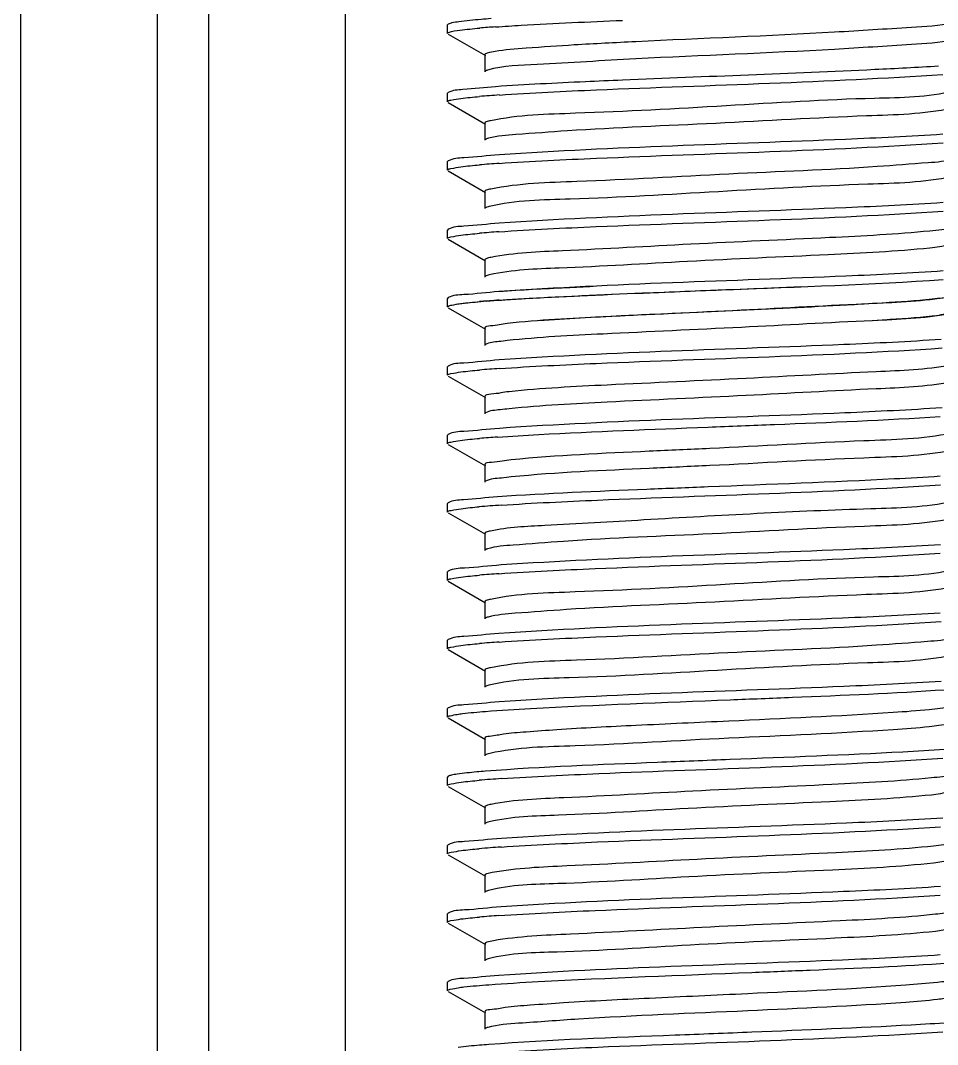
# Model space of a CAD drawing. Extents: x 4995099 to 5303443, y 4627657 to 4889583.
# Drawn here: x 5045631.6 to 5046031, y 4735217.6 to 4735663.4 of the extents above; entities that cross this region are included whole.
import ezdxf

# ---------------------------------------------------------------- set-up
doc = ezdxf.new("R2010")
doc.units = 0
doc.header["$LTSCALE"] = 1000
doc.header["$MEASUREMENT"] = 0
doc.layers.get('0').update_dxf_attribs({"color": 4, "linetype": 'CONTINUOUS'})

msp = doc.modelspace()

# ---------------------------------------------------------------- linework, layer by layer
at = {"linetype": 'Continuous'}
for p, q in [((5045631.61, 4737945.93), (5045631.61, 4732019.65)), ((5045691.14, 4737945.93), (5045691.14, 4732019.65)), ((5045713.46, 4737945.93), (5045713.46, 4732019.65)), ((5045773, 4737945.93), (5045773, 4732019.65)), ((5045817.93, 4735661.8), (5045817.64, 4735661.47)), ((5045817.64, 4735657.75), (5045817.64, 4735661.47)), ((5045817.64, 4735657.75), (5045817.64, 4735661.47)), ((5045817.93, 4735657.43), (5045834.08, 4735648.08)), ((5045833.76, 4735648.45), (5045833.76, 4735641.01)), ((5045817.93, 4735632.03), (5045817.64, 4735631.71)), ((5045817.64, 4735627.99), (5045817.64, 4735631.71)), ((5045817.64, 4735627.99), (5045817.64, 4735631.71)), ((5045817.93, 4735627.66), (5045834.08, 4735618.31)), ((5045833.76, 4735618.69), (5045833.76, 4735611.24)), ((5045817.93, 4735602.27), (5045817.64, 4735601.94)), ((5045817.64, 4735598.22), (5045817.64, 4735601.94)), ((5045817.64, 4735598.22), (5045817.64, 4735601.94)), ((5045817.93, 4735597.9), (5045834.08, 4735588.54)), ((5045833.76, 4735588.92), (5045833.76, 4735581.48)), ((5045817.93, 4735572.5), (5045817.64, 4735572.18)), ((5045817.64, 4735568.46), (5045817.64, 4735572.18)), ((5045817.64, 4735568.46), (5045817.64, 4735572.18)), ((5045817.93, 4735568.13), (5045834.08, 4735558.78)), ((5045833.76, 4735559.15), (5045833.76, 4735551.71)), ((5045817.93, 4735542.74), (5045817.64, 4735542.41)), ((5045817.93, 4735542.74), (5045817.64, 4735542.41)), ((5045817.64, 4735538.69), (5045817.64, 4735542.41)), ((5045817.64, 4735538.69), (5045817.64, 4735542.41)), ((5045817.64, 4735538.69), (5045817.64, 4735542.41)), ((5045817.64, 4735538.69), (5045817.64, 4735542.41)), ((5045817.93, 4735538.37), (5045834.08, 4735529.01)), ((5045817.93, 4735538.36), (5045827.77, 4735532.67)), ((5045833.76, 4735529.39), (5045833.76, 4735521.95)), ((5045817.93, 4735512.97), (5045817.64, 4735512.65)), ((5045817.64, 4735508.93), (5045817.64, 4735512.65)), ((5045817.64, 4735508.93), (5045817.64, 4735512.65)), ((5045817.93, 4735508.6), (5045834.08, 4735499.25)), ((5045833.76, 4735499.62), (5045833.76, 4735492.18)), ((5045817.93, 4735483.21), (5045817.64, 4735482.88)), ((5045817.64, 4735479.16), (5045817.64, 4735482.88)), ((5045817.64, 4735479.16), (5045817.64, 4735482.88)), ((5045817.93, 4735478.83), (5045834.08, 4735469.48)), ((5045833.76, 4735469.86), (5045833.76, 4735462.42)), ((5045817.93, 4735453.44), (5045817.64, 4735453.12)), ((5045817.64, 4735449.39), (5045817.64, 4735453.12)), ((5045817.64, 4735449.39), (5045817.64, 4735453.12)), ((5045817.93, 4735449.07), (5045834.08, 4735439.72)), ((5045833.76, 4735440.09), (5045833.76, 4735432.65)), ((5045817.93, 4735423.68), (5045817.64, 4735423.35)), ((5045817.64, 4735419.63), (5045817.64, 4735423.35)), ((5045817.64, 4735419.63), (5045817.64, 4735423.35)), ((5045817.93, 4735419.3), (5045834.08, 4735409.95)), ((5045833.76, 4735410.33), (5045833.76, 4735402.88)), ((5045817.93, 4735393.91), (5045817.64, 4735393.58)), ((5045817.64, 4735389.86), (5045817.64, 4735393.58)), ((5045817.64, 4735389.86), (5045817.64, 4735393.58)), ((5045817.93, 4735389.54), (5045834.08, 4735380.18)), ((5045833.76, 4735380.56), (5045833.76, 4735373.12)), ((5045817.93, 4735364.14), (5045817.64, 4735363.82)), ((5045817.64, 4735360.1), (5045817.64, 4735363.82)), ((5045817.64, 4735360.1), (5045817.64, 4735363.82)), ((5045817.93, 4735359.77), (5045834.08, 4735350.42)), ((5045833.76, 4735350.79), (5045833.76, 4735343.35)), ((5045817.93, 4735334.38), (5045817.64, 4735334.05)), ((5045817.64, 4735330.33), (5045817.64, 4735334.05)), ((5045817.64, 4735330.33), (5045817.64, 4735334.05)), ((5045817.93, 4735330), (5045834.08, 4735320.65)), ((5045833.76, 4735321.03), (5045833.76, 4735313.59)), ((5045817.93, 4735304.61), (5045817.64, 4735304.29)), ((5045817.64, 4735300.56), (5045817.64, 4735304.29)), ((5045817.64, 4735300.56), (5045817.64, 4735304.29)), ((5045817.93, 4735300.24), (5045834.08, 4735290.89)), ((5045833.76, 4735291.26), (5045833.76, 4735283.82)), ((5045817.93, 4735274.85), (5045817.64, 4735274.52)), ((5045817.64, 4735270.8), (5045817.64, 4735274.52)), ((5045817.64, 4735270.8), (5045817.64, 4735274.52)), ((5045817.93, 4735270.47), (5045834.08, 4735261.12)), ((5045833.76, 4735261.5), (5045833.76, 4735254.05)), ((5045817.93, 4735245.08), (5045817.64, 4735244.75)), ((5045817.64, 4735241.03), (5045817.64, 4735244.75)), ((5045817.64, 4735241.03), (5045817.64, 4735244.75)), ((5045817.93, 4735240.71), (5045834.08, 4735231.35)), ((5045833.76, 4735231.73), (5045833.76, 4735224.29))]:
    msp.add_line(p, q, dxfattribs=at)
for centre, radius, start, end in [((5045872.27, 4735175.72), 486.05, 93.9793, 94.8029), ((5045874.38, 4735119.59), 512.51, 93.8293, 94.8034), ((5045874.29, 4735090.87), 511.46, 93.8348, 94.8035), ((5045874.09, 4735063.6), 508.95, 93.8484, 94.8033), ((5045874.34, 4735030.78), 512.01, 93.832, 94.8034), ((5045868.96, 4735096.67), 445.91, 94.4326, 94.598), ((5045874.39, 4735000.36), 512.67, 93.8284, 94.8034), ((5045873.21, 4734985.5), 497.72, 93.9046, 94.8082), ((5045875.33, 4734929.05), 524.49, 93.7629, 94.806), ((5045874.16, 4734913.9), 509.83, 93.8436, 94.8037), ((5045874.34, 4734881.95), 512.01, 93.832, 94.8034), ((5045875.51, 4734807.78), 526.7, 93.7522, 94.8054), ((5045875.31, 4734780.5), 524.21, 93.7643, 94.806), ((5045874.16, 4734765.14), 509.75, 93.844, 94.8037)]:
    msp.add_arc(centre, radius, start, end, dxfattribs=at)
for points, knots in [([(5045836.53, 4735664.18), (5045835.09, 4735664.07), (5045830.39, 4735663.7), (5045825.69, 4735663.28), (5045822.46, 4735662.83)], [0, 0, 0, 0, 0.307532, 1, 1, 1, 1]), ([(5045838.54, 4735660.6), (5045842.26, 4735660.86), (5045860.65, 4735662.01), (5045879.05, 4735662.82), (5045893.72, 4735663.45)], [0, 0, 0, 0, 0.202501, 1, 1, 1, 1]), ([(5045817.64, 4735657.75), (5045817.64, 4735657.92), (5045819.58, 4735659.07), (5045821.29, 4735658.95), (5045822.98, 4735659.18)], [0, 0, 0, 0, 0.087421, 1, 1, 1, 1]), ([(5045822.46, 4735662.83), (5045821.47, 4735662.69), (5045819.96, 4735662.42), (5045818.41, 4735662.08), (5045817.93, 4735661.8)], [0, 0, 0, 0, 0.642986, 1, 1, 1, 1]), ([(5046037.6, 4735662.39), (5046031.71, 4735661.02), (5046014.4, 4735660.06), (5045968.48, 4735656.98), (5045928.39, 4735655.57), (5045899.54, 4735654.14)], [0, 0, 0, 0, 0.131194, 0.373535, 1, 1, 1, 1]), ([(5046037.6, 4735654.94), (5046031.71, 4735653.58), (5046014.4, 4735652.62), (5045968.48, 4735649.54), (5045928.39, 4735648.13), (5045899.54, 4735646.7)], [0, 0, 0, 0, 0.131194, 0.373535, 1, 1, 1, 1]), ([(5045899.54, 4735654.14), (5045890.62, 4735653.7), (5045874.55, 4735652.9), (5045854.63, 4735651.53), (5045841.11, 4735650.49), (5045835.95, 4735649.4), (5045833.76, 4735648.9), (5045833.76, 4735648.45)], [0, 0, 0, 0, 0.404312, 0.722616, 0.926229, 0.979509, 1, 1, 1, 1]), ([(5045899.54, 4735646.7), (5045885.22, 4735646), (5045863.87, 4735644.21), (5045841.98, 4735643.79), (5045835.03, 4735641.76)], [0, 0, 0, 0, 0.664278, 1, 1, 1, 1]), ([(5045835.03, 4735641.76), (5045834.84, 4735641.7), (5045834.52, 4735641.6), (5045834.21, 4735641.46), (5045834.08, 4735641.39)], [0, 0, 0, 0, 0.571302, 1, 1, 1, 1]), ([(5046031.35, 4735643.5), (5046022.11, 4735642.9), (5045976.24, 4735640.54), (5045930.35, 4735638.96), (5045893.72, 4735637.4)], [0, 0, 0, 0, 0.201596, 1, 1, 1, 1]), ([(5045893.72, 4735637.4), (5045888.36, 4735637.17), (5045869.96, 4735636.36), (5045851.56, 4735635.47), (5045838.54, 4735634.56)], [0, 0, 0, 0, 0.291422, 1, 1, 1, 1]), ([(5045840.15, 4735630.95), (5045854.24, 4735631.91), (5045918.59, 4735635.01), (5045983.03, 4735636.5), (5046033.21, 4735639.91)], [0, 0, 0, 0, 0.219183, 1, 1, 1, 1]), ([(5045838.54, 4735634.56), (5045833.78, 4735634.22), (5045827.08, 4735633.3), (5045819.8, 4735633.11), (5045817.93, 4735632.03)], [0, 0, 0, 0, 0.688907, 1, 1, 1, 1]), ([(5046037.99, 4735632.71), (5046026.8, 4735629.84), (5045993.29, 4735629.65), (5045938.6, 4735626.09), (5045882.91, 4735623.07), (5045848.42, 4735622.26), (5045836.3, 4735619.74)], [0, 0, 0, 0, 0.171431, 0.491399, 0.816224, 1, 1, 1, 1]), ([(5045817.64, 4735627.99), (5045817.64, 4735628.53), (5045820.51, 4735628.89), (5045821.95, 4735629.28), (5045823.4, 4735629.47)], [0, 0, 0, 0, 0.271499, 1, 1, 1, 1]), ([(5046037.11, 4735625.07), (5046024.96, 4735622.55), (5045990.41, 4735621.8), (5045934.79, 4735618.3), (5045883.76, 4735616.48), (5045850.85, 4735613.96), (5045839.28, 4735613.1), (5045835.38, 4735612.09)], [0, 0, 0, 0, 0.184068, 0.509201, 0.829117, 0.940109, 1, 1, 1, 1]), ([(5045836.3, 4735619.74), (5045835.66, 4735619.61), (5045834.89, 4735619.43), (5045833.76, 4735618.96), (5045833.76, 4735618.69)], [0, 0, 0, 0, 0.705293, 1, 1, 1, 1]), ([(5045835.38, 4735612.09), (5045835.12, 4735612.02), (5045834.68, 4735611.89), (5045834.25, 4735611.72), (5045834.08, 4735611.62)], [0, 0, 0, 0, 0.58408, 1, 1, 1, 1]), ([(5045840.09, 4735601.18), (5045854.19, 4735602.14), (5045918.62, 4735605.24), (5045983.13, 4735606.73), (5046033.37, 4735610.15)], [0, 0, 0, 0, 0.219191, 1, 1, 1, 1]), ([(5046033.21, 4735613.86), (5046019.11, 4735612.9), (5045954.76, 4735609.81), (5045890.33, 4735608.31), (5045840.15, 4735604.9)], [0, 0, 0, 0, 0.219354, 1, 1, 1, 1]), ([(5045840.15, 4735604.9), (5045835.01, 4735604.55), (5045827.79, 4735603.55), (5045819.93, 4735603.42), (5045817.93, 4735602.27)], [0, 0, 0, 0, 0.690331, 1, 1, 1, 1]), ([(5046038.34, 4735603.04), (5046034.62, 4735601.97), (5046023.28, 4735601.18), (5045990.65, 4735598.57), (5045939.51, 4735596.8), (5045883.56, 4735593.28), (5045848.68, 4735592.51), (5045836.38, 4735589.99)], [0, 0, 0, 0, 0.057446, 0.166902, 0.486553, 0.813832, 1, 1, 1, 1]), ([(5045817.64, 4735598.22), (5045817.64, 4735598.76), (5045820.5, 4735599.12), (5045821.94, 4735599.51), (5045823.38, 4735599.7)], [0, 0, 0, 0, 0.271543, 1, 1, 1, 1]), ([(5046037.16, 4735595.32), (5046025.18, 4735592.8), (5045991, 4735592.01), (5045935.68, 4735588.93), (5045880.89, 4735585.59), (5045847.24, 4735585.1), (5045835.76, 4735582.42)], [0, 0, 0, 0, 0.181951, 0.50465, 0.824728, 1, 1, 1, 1]), ([(5045836.38, 4735589.99), (5045835.71, 4735589.86), (5045834.93, 4735589.68), (5045833.76, 4735589.2), (5045833.76, 4735588.92)], [0, 0, 0, 0, 0.706048, 1, 1, 1, 1]), ([(5046033.37, 4735584.11), (5046019.27, 4735583.15), (5045954.84, 4735580.04), (5045890.34, 4735578.55), (5045840.09, 4735575.13)], [0, 0, 0, 0, 0.2191, 1, 1, 1, 1]), ([(5045835.76, 4735582.42), (5045835.42, 4735582.33), (5045834.85, 4735582.18), (5045834.29, 4735581.98), (5045834.08, 4735581.86)], [0, 0, 0, 0, 0.595248, 1, 1, 1, 1]), ([(5045839.94, 4735571.4), (5045854.05, 4735572.37), (5045918.56, 4735575.47), (5045983.15, 4735576.96), (5046033.48, 4735580.39)], [0, 0, 0, 0, 0.218987, 1, 1, 1, 1]), ([(5045840.09, 4735575.13), (5045834.96, 4735574.78), (5045827.77, 4735573.79), (5045819.93, 4735573.65), (5045817.93, 4735572.5)], [0, 0, 0, 0, 0.690279, 1, 1, 1, 1]), ([(5045817.64, 4735568.46), (5045817.64, 4735568.99), (5045820.48, 4735569.35), (5045821.92, 4735569.74), (5045823.35, 4735569.93)], [0, 0, 0, 0, 0.27163, 1, 1, 1, 1]), ([(5046027.64, 4735571.72), (5046013.12, 4735570.3), (5045978.39, 4735568.52), (5045925.02, 4735566.23), (5045875.95, 4735563.3), (5045846.73, 4735562.31), (5045836.48, 4735560.25)], [0, 0, 0, 0, 0.228484, 0.544623, 0.836244, 1, 1, 1, 1]), ([(5046039.33, 4735573.66), (5046038.92, 4735573.42), (5046035.03, 4735572.39), (5046031.1, 4735572.06), (5046027.64, 4735571.72)], [0, 0, 0, 0, 0.122149, 1, 1, 1, 1]), ([(5046039.66, 4735566.6), (5046039.66, 4735565.51), (5046033.45, 4735565.5), (5046030.64, 4735564.58), (5046027.64, 4735564.28)], [0, 0, 0, 0, 0.265061, 1, 1, 1, 1]), ([(5046027.64, 4735564.28), (5046012.92, 4735562.84), (5045977.73, 4735561.03), (5045923.85, 4735558.79), (5045874.83, 4735555.66), (5045845.79, 4735554.93), (5045835.89, 4735552.68)], [0, 0, 0, 0, 0.230953, 0.550009, 0.841524, 1, 1, 1, 1]), ([(5045836.48, 4735560.25), (5045835.79, 4735560.11), (5045834.99, 4735559.92), (5045833.76, 4735559.45), (5045833.76, 4735559.15)], [0, 0, 0, 0, 0.707083, 1, 1, 1, 1]), ([(5045835.89, 4735552.68), (5045835.52, 4735552.59), (5045834.91, 4735552.44), (5045834.31, 4735552.22), (5045834.09, 4735552.09)], [0, 0, 0, 0, 0.598262, 1, 1, 1, 1]), ([(5046033.48, 4735554.35), (5046019.36, 4735553.38), (5045954.85, 4735550.27), (5045890.26, 4735548.79), (5045839.94, 4735545.36)], [0, 0, 0, 0, 0.219015, 1, 1, 1, 1]), ([(5045881.08, 4735547.55), (5045877.16, 4735547.38), (5045863.46, 4735546.74), (5045849.76, 4735546.03), (5045839.99, 4735545.36)], [0, 0, 0, 0, 0.286136, 1, 1, 1, 1]), ([(5045840.12, 4735541.65), (5045848.77, 4735542.24), (5045892.66, 4735544.57), (5045936.58, 4735546.08), (5045971.82, 4735547.55)], [0, 0, 0, 0, 0.197351, 1, 1, 1, 1]), ([(5045902.78, 4735544.76), (5045914.89, 4735545.27), (5045958.45, 4735547.04), (5046002.03, 4735548.48), (5046033.42, 4735550.62)], [0, 0, 0, 0, 0.278136, 1, 1, 1, 1]), ([(5045839.94, 4735545.36), (5045834.84, 4735545.01), (5045827.7, 4735544.02), (5045819.92, 4735543.88), (5045817.93, 4735542.74)], [0, 0, 0, 0, 0.690152, 1, 1, 1, 1]), ([(5045839.99, 4735545.36), (5045834.89, 4735545.01), (5045827.73, 4735544.02), (5045819.92, 4735543.88), (5045817.93, 4735542.74)], [0, 0, 0, 0, 0.690202, 1, 1, 1, 1]), ([(5045834.5, 4735541.24), (5045838.84, 4735541.58), (5045861.59, 4735543.05), (5045884.36, 4735544), (5045902.78, 4735544.76)], [0, 0, 0, 0, 0.191198, 1, 1, 1, 1]), ([(5046039.34, 4735543.89), (5046038.94, 4735543.67), (5046035.38, 4735542.69), (5046031.76, 4735542.38), (5046028.59, 4735542.05)], [0, 0, 0, 0, 0.124256, 1, 1, 1, 1]), ([(5045817.64, 4735538.69), (5045817.64, 4735539.23), (5045820.5, 4735539.59), (5045821.95, 4735539.98), (5045823.39, 4735540.17)], [0, 0, 0, 0, 0.271516, 1, 1, 1, 1]), ([(5045817.64, 4735538.69), (5045817.64, 4735539.07), (5045819.52, 4735539.5), (5045820.56, 4735539.75), (5045821.54, 4735539.9)], [0, 0, 0, 0, 0.278908, 1, 1, 1, 1]), ([(5045821.54, 4735539.9), (5045822.28, 4735540.02), (5045826.15, 4735540.55), (5045830.06, 4735540.89), (5045833.22, 4735541.14)], [0, 0, 0, 0, 0.190214, 1, 1, 1, 1]), ([(5046036.02, 4735543.01), (5046025.01, 4735541.09), (5045994.71, 4735539.87), (5045944.52, 4735537.09), (5045891.45, 4735534.7), (5045857.4, 4735532.97), (5045843.52, 4735531.47)], [0, 0, 0, 0, 0.173733, 0.470057, 0.78285, 1, 1, 1, 1]), ([(5046028.59, 4735542.05), (5046021.49, 4735541.33), (5045981.1, 4735538.6), (5045940.67, 4735537.06), (5045907.37, 4735535.46)], [0, 0, 0, 0, 0.176303, 1, 1, 1, 1]), ([(5046036.02, 4735535.57), (5046025.01, 4735533.65), (5045994.71, 4735532.42), (5045944.52, 4735529.64), (5045891.45, 4735527.26), (5045857.4, 4735525.53), (5045843.52, 4735524.03)], [0, 0, 0, 0, 0.173733, 0.470057, 0.78285, 1, 1, 1, 1]), ([(5045907.37, 4735535.46), (5045902.65, 4735535.23), (5045885.99, 4735534.41), (5045869.32, 4735533.52), (5045857.4, 4735532.66)], [0, 0, 0, 0, 0.28332, 1, 1, 1, 1]), ([(5046028.59, 4735534.61), (5046026.85, 4735534.43), (5046018.14, 4735533.64), (5046009.42, 4735533.09), (5046002.45, 4735532.67)], [0, 0, 0, 0, 0.200678, 1, 1, 1, 1]), ([(5046039.66, 4735536.83), (5046039.66, 4735535.82), (5046033.96, 4735535.73), (5046031.36, 4735534.89), (5046028.59, 4735534.61)], [0, 0, 0, 0, 0.265734, 1, 1, 1, 1]), ([(5045843.52, 4735531.47), (5045841.08, 4735531.21), (5045838.75, 4735530.49), (5045833.75, 4735530.28), (5045833.76, 4735529.39)], [0, 0, 0, 0, 0.733065, 1, 1, 1, 1]), ([(5045843.52, 4735524.03), (5045842.33, 4735523.9), (5045839.21, 4735523.43), (5045835.82, 4735523.33), (5045834.08, 4735522.33)], [0, 0, 0, 0, 0.372335, 1, 1, 1, 1]), ([(5046032.57, 4735524.52), (5046018.44, 4735523.57), (5045954.29, 4735520.49), (5045890.06, 4735519), (5045840.12, 4735515.61)], [0, 0, 0, 0, 0.220579, 1, 1, 1, 1]), ([(5045840.16, 4735511.89), (5045854.21, 4735512.84), (5045918.47, 4735515.94), (5045982.8, 4735517.44), (5046032.93, 4735520.83)], [0, 0, 0, 0, 0.218972, 1, 1, 1, 1]), ([(5045840.12, 4735515.61), (5045834.98, 4735515.26), (5045827.78, 4735514.26), (5045819.93, 4735514.12), (5045817.93, 4735512.97)], [0, 0, 0, 0, 0.690305, 1, 1, 1, 1]), ([(5046036.54, 4735513.34), (5046025.91, 4735511.34), (5045996.08, 4735510.23), (5045946.34, 4735507.37), (5045893.03, 4735505.03), (5045858.6, 4735503.27), (5045844.42, 4735501.8)], [0, 0, 0, 0, 0.168631, 0.463014, 0.777741, 1, 1, 1, 1]), ([(5045817.64, 4735508.93), (5045817.64, 4735509.47), (5045820.51, 4735509.82), (5045821.96, 4735510.22), (5045823.4, 4735510.41)], [0, 0, 0, 0, 0.271492, 1, 1, 1, 1]), ([(5046036.54, 4735505.9), (5046025.91, 4735503.89), (5045996.08, 4735502.79), (5045946.34, 4735499.93), (5045893.03, 4735497.59), (5045858.6, 4735495.83), (5045844.42, 4735494.36)], [0, 0, 0, 0, 0.168631, 0.463014, 0.777741, 1, 1, 1, 1]), ([(5045844.42, 4735501.8), (5045841.76, 4735501.52), (5045839.23, 4735500.73), (5045833.75, 4735500.6), (5045833.76, 4735499.62)], [0, 0, 0, 0, 0.733941, 1, 1, 1, 1]), ([(5045844.42, 4735494.36), (5045843.11, 4735494.22), (5045839.7, 4735493.72), (5045835.98, 4735493.66), (5045834.08, 4735492.56)], [0, 0, 0, 0, 0.37434, 1, 1, 1, 1]), ([(5046032.93, 4735494.78), (5046018.82, 4735493.83), (5045954.56, 4735490.74), (5045890.23, 4735489.25), (5045840.16, 4735485.84)], [0, 0, 0, 0, 0.219886, 1, 1, 1, 1]), ([(5045931.03, 4735486.38), (5045940.67, 4735486.76), (5045974.36, 4735488.12), (5046008.06, 4735489.41), (5046032.08, 4735491)], [0, 0, 0, 0, 0.286007, 1, 1, 1, 1]), ([(5045840.16, 4735485.84), (5045835.01, 4735485.49), (5045827.8, 4735484.49), (5045819.94, 4735484.36), (5045817.93, 4735483.21)], [0, 0, 0, 0, 0.690338, 1, 1, 1, 1]), ([(5045839.32, 4735482.06), (5045845.3, 4735482.48), (5045875.86, 4735484.23), (5045906.44, 4735485.4), (5045931.03, 4735486.38)], [0, 0, 0, 0, 0.196017, 1, 1, 1, 1]), ([(5046037.03, 4735483.67), (5046024.52, 4735481.11), (5045989.13, 4735480.37), (5045954.16, 4735478.1), (5045931.8, 4735477.07)], [0, 0, 0, 0, 0.363233, 1, 1, 1, 1]), ([(5045817.64, 4735479.16), (5045817.64, 4735479.67), (5045820.33, 4735480.05), (5045821.7, 4735480.41), (5045823.06, 4735480.59)], [0, 0, 0, 0, 0.272443, 1, 1, 1, 1]), ([(5045931.8, 4735477.07), (5045923.01, 4735476.67), (5045894.19, 4735475.27), (5045865.32, 4735474.12), (5045845.35, 4735472.13)], [0, 0, 0, 0, 0.304662, 1, 1, 1, 1]), ([(5046037.03, 4735476.23), (5046024.52, 4735473.66), (5045989.13, 4735472.93), (5045954.16, 4735470.66), (5045931.8, 4735469.63)], [0, 0, 0, 0, 0.363233, 1, 1, 1, 1]), ([(5045845.35, 4735472.13), (5045842.46, 4735471.84), (5045839.74, 4735470.96), (5045833.75, 4735470.91), (5045833.76, 4735469.86)], [0, 0, 0, 0, 0.734703, 1, 1, 1, 1]), ([(5045931.8, 4735469.63), (5045923.01, 4735469.23), (5045894.19, 4735467.82), (5045865.32, 4735466.68), (5045845.35, 4735464.69)], [0, 0, 0, 0, 0.304662, 1, 1, 1, 1]), ([(5045845.35, 4735464.69), (5045843.93, 4735464.54), (5045840.2, 4735464.01), (5045836.14, 4735463.99), (5045834.08, 4735462.79)], [0, 0, 0, 0, 0.376214, 1, 1, 1, 1]), ([(5046032.08, 4735464.96), (5046025.4, 4735464.51), (5045991.73, 4735462.66), (5045958.03, 4735461.41), (5045931.03, 4735460.33)], [0, 0, 0, 0, 0.198662, 1, 1, 1, 1]), ([(5045931.03, 4735460.33), (5045922.14, 4735459.98), (5045891.56, 4735458.73), (5045860.97, 4735457.52), (5045839.32, 4735456.02)], [0, 0, 0, 0, 0.290714, 1, 1, 1, 1]), ([(5045840.91, 4735452.41), (5045854.91, 4735453.34), (5045918.68, 4735456.41), (5045982.53, 4735457.94), (5046032.22, 4735461.25)], [0, 0, 0, 0, 0.219814, 1, 1, 1, 1]), ([(5045839.32, 4735456.02), (5045834.37, 4735455.68), (5045827.42, 4735454.71), (5045819.86, 4735454.55), (5045817.93, 4735453.44)], [0, 0, 0, 0, 0.689661, 1, 1, 1, 1]), ([(5046037.47, 4735454), (5046025.85, 4735451.39), (5045980.63, 4735450.47), (5045921.62, 4735447.04), (5045866.47, 4735443.82), (5045844.02, 4735442.77), (5045836.25, 4735441.14)], [0, 0, 0, 0, 0.177164, 0.667524, 0.881863, 1, 1, 1, 1]), ([(5045817.64, 4735449.39), (5045817.64, 4735449.94), (5045820.55, 4735450.3), (5045822.01, 4735450.69), (5045823.47, 4735450.88)], [0, 0, 0, 0, 0.271257, 1, 1, 1, 1]), ([(5046037, 4735446.45), (5046024.6, 4735443.93), (5045989.56, 4735443.15), (5045933.44, 4735439.63), (5045882.26, 4735437.89), (5045849.79, 4735435.22), (5045838.56, 4735434.48), (5045834.93, 4735433.37)], [0, 0, 0, 0, 0.187313, 0.515693, 0.835167, 0.943815, 1, 1, 1, 1]), ([(5045836.25, 4735441.14), (5045835.62, 4735441), (5045834.87, 4735440.83), (5045833.76, 4735440.36), (5045833.76, 4735440.09)], [0, 0, 0, 0, 0.704879, 1, 1, 1, 1]), ([(5045834.93, 4735433.37), (5045834.77, 4735433.32), (5045834.48, 4735433.22), (5045834.2, 4735433.09), (5045834.08, 4735433.03)], [0, 0, 0, 0, 0.566993, 1, 1, 1, 1]), ([(5046032.22, 4735435.2), (5046018.18, 4735434.27), (5045954.4, 4735431.21), (5045890.56, 4735429.69), (5045840.91, 4735426.36)], [0, 0, 0, 0, 0.220557, 1, 1, 1, 1]), ([(5045839.99, 4735422.58), (5045853.94, 4735423.53), (5045917.99, 4735426.62), (5045982.12, 4735428.15), (5046032.15, 4735431.48)], [0, 0, 0, 0, 0.218031, 1, 1, 1, 1]), ([(5045840.91, 4735426.36), (5045835.59, 4735426), (5045828.13, 4735424.97), (5045820, 4735424.86), (5045817.93, 4735423.68)], [0, 0, 0, 0, 0.690963, 1, 1, 1, 1]), ([(5046037.88, 4735424.33), (5046026.58, 4735421.52), (5045993.02, 4735421.22), (5045938.29, 4735417.74), (5045882.73, 4735414.7), (5045848.35, 4735413.9), (5045836.28, 4735411.38)], [0, 0, 0, 0, 0.172802, 0.492825, 0.816897, 1, 1, 1, 1]), ([(5045817.64, 4735419.63), (5045817.64, 4735420.17), (5045820.48, 4735420.53), (5045821.92, 4735420.91), (5045823.35, 4735421.1)], [0, 0, 0, 0, 0.271613, 1, 1, 1, 1]), ([(5046037.09, 4735416.71), (5046024.88, 4735414.18), (5045990.22, 4735413.43), (5045934.48, 4735409.93), (5045883.41, 4735408.12), (5045850.6, 4735405.57), (5045839.11, 4735404.73), (5045835.27, 4735403.7)], [0, 0, 0, 0, 0.184784, 0.510672, 0.830509, 0.940967, 1, 1, 1, 1]), ([(5045836.28, 4735411.38), (5045835.64, 4735411.24), (5045834.88, 4735411.07), (5045833.76, 4735410.6), (5045833.76, 4735410.33)], [0, 0, 0, 0, 0.705132, 1, 1, 1, 1]), ([(5046032.15, 4735405.43), (5046017.98, 4735404.49), (5045953.93, 4735401.42), (5045889.79, 4735399.93), (5045839.99, 4735396.53)], [0, 0, 0, 0, 0.221461, 1, 1, 1, 1]), ([(5045835.27, 4735403.7), (5045835.03, 4735403.63), (5045834.63, 4735403.51), (5045834.24, 4735403.35), (5045834.08, 4735403.26)], [0, 0, 0, 0, 0.580357, 1, 1, 1, 1]), ([(5045840.12, 4735392.82), (5045854.12, 4735393.77), (5045918.27, 4735396.86), (5045982.49, 4735398.38), (5046032.56, 4735401.74)], [0, 0, 0, 0, 0.218602, 1, 1, 1, 1]), ([(5045839.99, 4735396.53), (5045834.88, 4735396.18), (5045827.72, 4735395.19), (5045819.92, 4735395.05), (5045817.93, 4735393.91)], [0, 0, 0, 0, 0.690198, 1, 1, 1, 1]), ([(5046038.24, 4735394.66), (5046034.45, 4735393.6), (5046023.03, 4735392.78), (5045990.3, 4735390.21), (5045939.2, 4735388.42), (5045883.36, 4735384.91), (5045848.6, 4735384.15), (5045836.35, 4735381.63)], [0, 0, 0, 0, 0.058314, 0.16832, 0.488078, 0.814598, 1, 1, 1, 1]), ([(5045817.64, 4735389.86), (5045817.64, 4735390.4), (5045820.5, 4735390.76), (5045821.95, 4735391.15), (5045823.39, 4735391.34)], [0, 0, 0, 0, 0.271515, 1, 1, 1, 1]), ([(5046037.15, 4735386.95), (5046025.12, 4735384.44), (5045990.83, 4735383.64), (5045935.38, 4735380.58), (5045880.62, 4735377.17), (5045847.02, 4735376.78), (5045835.64, 4735374.03)], [0, 0, 0, 0, 0.182564, 0.506012, 0.826068, 1, 1, 1, 1]), ([(5045836.35, 4735381.63), (5045835.69, 4735381.49), (5045834.92, 4735381.31), (5045833.76, 4735380.84), (5045833.76, 4735380.56)], [0, 0, 0, 0, 0.705784, 1, 1, 1, 1]), ([(5045835.64, 4735374.03), (5045835.32, 4735373.95), (5045834.79, 4735373.81), (5045834.28, 4735373.61), (5045834.08, 4735373.5)], [0, 0, 0, 0, 0.591995, 1, 1, 1, 1]), ([(5046032.56, 4735375.69), (5046018.43, 4735374.74), (5045954.28, 4735371.66), (5045890.05, 4735370.17), (5045840.12, 4735366.78)], [0, 0, 0, 0, 0.220602, 1, 1, 1, 1]), ([(5045940.6, 4735367.69), (5045949.66, 4735368.05), (5045980.84, 4735369.33), (5046012.03, 4735370.55), (5046034.11, 4735372.08)], [0, 0, 0, 0, 0.290468, 1, 1, 1, 1]), ([(5045840.12, 4735366.78), (5045834.98, 4735366.43), (5045827.78, 4735365.43), (5045819.93, 4735365.29), (5045817.93, 4735364.14)], [0, 0, 0, 0, 0.690304, 1, 1, 1, 1]), ([(5045834.12, 4735362.62), (5045840.66, 4735363.13), (5045876.14, 4735365.25), (5045911.65, 4735366.54), (5045940.6, 4735367.69)], [0, 0, 0, 0, 0.184687, 1, 1, 1, 1]), ([(5046038.56, 4735364.98), (5046038.01, 4735364.81), (5046034.3, 4735364), (5046030.53, 4735363.65), (5046027.34, 4735363.34)], [0, 0, 0, 0, 0.153321, 1, 1, 1, 1]), ([(5045817.64, 4735360.1), (5045817.64, 4735360.5), (5045819.64, 4735360.92), (5045820.73, 4735361.19), (5045821.77, 4735361.35)], [0, 0, 0, 0, 0.277625, 1, 1, 1, 1]), ([(5045821.77, 4735361.35), (5045822.55, 4735361.47), (5045826.65, 4735362.01), (5045830.78, 4735362.36), (5045834.12, 4735362.62)], [0, 0, 0, 0, 0.190334, 1, 1, 1, 1]), ([(5046027.34, 4735363.34), (5046022.13, 4735362.83), (5045993.06, 4735360.72), (5045963.95, 4735359.49), (5045940.08, 4735358.39)], [0, 0, 0, 0, 0.179859, 1, 1, 1, 1]), ([(5045940.08, 4735358.39), (5045926.6, 4735357.77), (5045901.68, 4735356.6), (5045872.02, 4735355.14), (5045853.14, 4735353.72), (5045842.71, 4735353.01), (5045837.84, 4735351.89), (5045833.76, 4735351.55), (5045833.76, 4735350.79)], [0, 0, 0, 0, 0.37902, 0.702957, 0.82783, 0.920921, 0.978777, 1, 1, 1, 1]), ([(5046027.34, 4735355.89), (5046022.13, 4735355.39), (5045993.06, 4735353.28), (5045963.95, 4735352.05), (5045940.08, 4735350.95)], [0, 0, 0, 0, 0.179859, 1, 1, 1, 1]), ([(5046039.66, 4735358.24), (5046039.66, 4735357.12), (5046033.29, 4735357.14), (5046030.42, 4735356.19), (5046027.34, 4735355.89)], [0, 0, 0, 0, 0.264851, 1, 1, 1, 1]), ([(5045940.08, 4735350.95), (5045917.78, 4735349.92), (5045883.22, 4735347.55), (5045848.15, 4735347.04), (5045835.99, 4735344.34)], [0, 0, 0, 0, 0.641833, 1, 1, 1, 1]), ([(5045835.99, 4735344.34), (5045835.6, 4735344.25), (5045834.95, 4735344.09), (5045834.32, 4735343.86), (5045834.09, 4735343.73)], [0, 0, 0, 0, 0.600683, 1, 1, 1, 1]), ([(5046034.11, 4735346.03), (5046028.02, 4735345.61), (5045996.86, 4735343.83), (5045965.68, 4735342.65), (5045940.6, 4735341.65)], [0, 0, 0, 0, 0.195815, 1, 1, 1, 1]), ([(5045940.6, 4735341.65), (5045930.06, 4735341.23), (5045894.56, 4735339.77), (5045859.03, 4735338.53), (5045834.12, 4735336.57)], [0, 0, 0, 0, 0.296913, 1, 1, 1, 1]), ([(5045841.04, 4735333.35), (5045855.19, 4735334.3), (5045919.29, 4735337.37), (5045983.47, 4735338.86), (5046033.35, 4735342.26)], [0, 0, 0, 0, 0.220973, 1, 1, 1, 1]), ([(5045821.77, 4735335.3), (5045820.94, 4735335.17), (5045819.65, 4735334.94), (5045818.34, 4735334.62), (5045817.93, 4735334.38)], [0, 0, 0, 0, 0.636492, 1, 1, 1, 1]), ([(5045834.12, 4735336.57), (5045832.84, 4735336.47), (5045828.72, 4735336.13), (5045824.6, 4735335.73), (5045821.77, 4735335.3)], [0, 0, 0, 0, 0.308662, 1, 1, 1, 1]), ([(5046028.3, 4735333.67), (5046013.91, 4735332.21), (5045979.25, 4735330.44), (5045925.83, 4735328.13), (5045876.44, 4735325.21), (5045846.95, 4735324.2), (5045836.57, 4735322.14)], [0, 0, 0, 0, 0.225861, 0.54177, 0.834708, 1, 1, 1, 1]), ([(5046039.34, 4735335.53), (5046038.94, 4735335.3), (5046035.28, 4735334.31), (5046031.56, 4735333.99), (5046028.3, 4735333.67)], [0, 0, 0, 0, 0.12359, 1, 1, 1, 1]), ([(5045817.64, 4735330.33), (5045817.64, 4735330.88), (5045820.56, 4735331.23), (5045822.04, 4735331.63), (5045823.51, 4735331.82)], [0, 0, 0, 0, 0.271161, 1, 1, 1, 1]), ([(5046028.3, 4735326.22), (5046013.61, 4735324.74), (5045978.27, 4735322.94), (5045924.05, 4735320.7), (5045874.75, 4735317.46), (5045845.53, 4735316.86), (5045835.69, 4735314.51)], [0, 0, 0, 0, 0.229569, 0.549908, 0.842706, 1, 1, 1, 1]), ([(5046039.66, 4735328.47), (5046039.66, 4735327.44), (5046033.81, 4735327.37), (5046031.14, 4735326.51), (5046028.3, 4735326.22)], [0, 0, 0, 0, 0.265506, 1, 1, 1, 1]), ([(5045836.57, 4735322.14), (5045835.86, 4735322), (5045835.03, 4735321.81), (5045833.76, 4735321.33), (5045833.76, 4735321.03)], [0, 0, 0, 0, 0.707927, 1, 1, 1, 1]), ([(5046033.35, 4735316.21), (5046019.37, 4735315.26), (5045955.27, 4735312.17), (5045891.09, 4735310.65), (5045841.04, 4735307.31)], [0, 0, 0, 0, 0.218362, 1, 1, 1, 1]), ([(5045835.69, 4735314.51), (5045835.36, 4735314.43), (5045834.82, 4735314.28), (5045834.28, 4735314.08), (5045834.09, 4735313.96)], [0, 0, 0, 0, 0.592962, 1, 1, 1, 1]), ([(5045840.89, 4735303.58), (5045854.89, 4735304.51), (5045918.66, 4735307.58), (5045982.51, 4735309.1), (5046032.21, 4735312.42)], [0, 0, 0, 0, 0.219771, 1, 1, 1, 1]), ([(5045841.04, 4735307.31), (5045835.68, 4735306.95), (5045828.19, 4735305.91), (5045820.01, 4735305.81), (5045817.93, 4735304.61)], [0, 0, 0, 0, 0.691058, 1, 1, 1, 1]), ([(5046029.23, 4735303.99), (5046015.12, 4735302.51), (5045980.79, 4735300.77), (5045927.54, 4735298.41), (5045877.68, 4735295.57), (5045847.73, 4735294.44), (5045837.01, 4735292.46)], [0, 0, 0, 0, 0.220957, 0.535192, 0.830069, 1, 1, 1, 1]), ([(5046039.34, 4735305.77), (5046038.96, 4735305.55), (5046035.62, 4735304.61), (5046032.21, 4735304.31), (5046029.23, 4735303.99)], [0, 0, 0, 0, 0.125811, 1, 1, 1, 1]), ([(5045817.64, 4735300.56), (5045817.64, 4735301.11), (5045820.54, 4735301.47), (5045822.01, 4735301.86), (5045823.47, 4735302.05)], [0, 0, 0, 0, 0.271269, 1, 1, 1, 1]), ([(5046039.66, 4735298.7), (5046039.66, 4735297.75), (5046034.31, 4735297.6), (5046031.84, 4735296.83), (5046029.23, 4735296.55)], [0, 0, 0, 0, 0.266267, 1, 1, 1, 1]), ([(5046029.23, 4735296.55), (5046014.6, 4735295.02), (5045979.07, 4735293.21), (5045924.43, 4735290.98), (5045874.73, 4735287.59), (5045845.23, 4735287.18), (5045835.45, 4735284.68)], [0, 0, 0, 0, 0.227343, 0.549346, 0.844044, 1, 1, 1, 1]), ([(5045837.01, 4735292.46), (5045836.19, 4735292.3), (5045835.26, 4735292.09), (5045833.76, 4735291.6), (5045833.76, 4735291.26)], [0, 0, 0, 0, 0.7122, 1, 1, 1, 1]), ([(5045835.45, 4735284.68), (5045835.18, 4735284.61), (5045834.71, 4735284.48), (5045834.26, 4735284.3), (5045834.09, 4735284.2)], [0, 0, 0, 0, 0.585894, 1, 1, 1, 1]), ([(5046032.21, 4735286.37), (5046018.16, 4735285.43), (5045954.39, 4735282.38), (5045890.54, 4735280.86), (5045840.89, 4735277.53)], [0, 0, 0, 0, 0.2206, 1, 1, 1, 1]), ([(5045839.99, 4735273.75), (5045853.93, 4735274.7), (5045917.98, 4735277.79), (5045982.1, 4735279.32), (5046032.13, 4735282.64)], [0, 0, 0, 0, 0.218012, 1, 1, 1, 1]), ([(5045840.89, 4735277.53), (5045835.57, 4735277.17), (5045828.12, 4735276.14), (5045820, 4735276.03), (5045817.93, 4735274.85)], [0, 0, 0, 0, 0.69095, 1, 1, 1, 1]), ([(5046039.34, 4735276), (5046038.99, 4735275.8), (5046035.95, 4735274.91), (5046032.83, 4735274.62), (5046030.12, 4735274.32)], [0, 0, 0, 0, 0.128207, 1, 1, 1, 1]), ([(5045817.64, 4735270.8), (5045817.64, 4735271.34), (5045820.48, 4735271.7), (5045821.92, 4735272.08), (5045823.35, 4735272.27)], [0, 0, 0, 0, 0.271616, 1, 1, 1, 1]), ([(5046030.12, 4735274.32), (5046016.32, 4735272.81), (5045982.37, 4735271.09), (5045929.36, 4735268.7), (5045879.07, 4735265.94), (5045848.64, 4735264.69), (5045837.54, 4735262.79)], [0, 0, 0, 0, 0.215853, 0.528156, 0.824971, 1, 1, 1, 1]), ([(5046030.12, 4735266.88), (5046015.57, 4735265.29), (5045979.91, 4735263.5), (5045924.89, 4735261.27), (5045874.79, 4735257.72), (5045845, 4735257.5), (5045835.26, 4735254.87)], [0, 0, 0, 0, 0.224873, 0.548357, 0.845013, 1, 1, 1, 1]), ([(5046039.66, 4735268.94), (5046039.67, 4735268.06), (5046034.79, 4735267.84), (5046032.51, 4735267.14), (5046030.12, 4735266.88)], [0, 0, 0, 0, 0.267184, 1, 1, 1, 1]), ([(5045837.54, 4735262.79), (5045836.59, 4735262.62), (5045835.54, 4735262.38), (5045833.76, 4735261.88), (5045833.76, 4735261.5)], [0, 0, 0, 0, 0.716288, 1, 1, 1, 1]), ([(5045835.26, 4735254.87), (5045835.03, 4735254.8), (5045834.63, 4735254.68), (5045834.24, 4735254.52), (5045834.09, 4735254.43)], [0, 0, 0, 0, 0.579461, 1, 1, 1, 1]), ([(5046032.13, 4735256.6), (5046017.96, 4735255.66), (5045953.91, 4735252.59), (5045889.79, 4735251.1), (5045839.99, 4735247.7)], [0, 0, 0, 0, 0.221489, 1, 1, 1, 1]), ([(5045835.58, 4735243.67), (5045842.74, 4735244.21), (5045880.91, 4735246.41), (5045919.12, 4735247.77), (5045950.15, 4735249.01)], [0, 0, 0, 0, 0.18765, 1, 1, 1, 1]), ([(5045950.15, 4735249.01), (5045958.59, 4735249.35), (5045987.23, 4735250.53), (5046015.88, 4735251.69), (5046036.05, 4735253.15)], [0, 0, 0, 0, 0.294536, 1, 1, 1, 1]), ([(5045839.99, 4735247.7), (5045834.88, 4735247.35), (5045827.72, 4735246.36), (5045819.92, 4735246.22), (5045817.93, 4735245.08)], [0, 0, 0, 0, 0.690195, 1, 1, 1, 1]), ([(5046030.97, 4735244.65), (5046026.36, 4735244.13), (5045998.84, 4735241.93), (5045971.26, 4735240.77), (5045948.33, 4735239.71)], [0, 0, 0, 0, 0.168264, 1, 1, 1, 1]), ([(5046039.34, 4735246.24), (5046039.01, 4735246.05), (5046036.26, 4735245.21), (5046033.43, 4735244.93), (5046030.97, 4735244.65)], [0, 0, 0, 0, 0.130748, 1, 1, 1, 1]), ([(5045817.64, 4735241.03), (5045817.64, 4735241.47), (5045819.85, 4735241.88), (5045821.04, 4735242.18), (5045822.17, 4735242.34)], [0, 0, 0, 0, 0.275706, 1, 1, 1, 1]), ([(5045822.17, 4735242.34), (5045823.02, 4735242.47), (5045827.48, 4735243.03), (5045831.96, 4735243.39), (5045835.58, 4735243.67)], [0, 0, 0, 0, 0.190818, 1, 1, 1, 1]), ([(5045948.33, 4735239.71), (5045934.06, 4735239.05), (5045907.41, 4735237.81), (5045875.56, 4735236.3), (5045855.04, 4735234.79), (5045843.6, 4735234.08), (5045838.27, 4735232.84), (5045833.76, 4735232.56), (5045833.76, 4735231.73)], [0, 0, 0, 0, 0.372666, 0.697897, 0.824569, 0.919388, 0.97842, 1, 1, 1, 1]), ([(5046030.97, 4735237.21), (5046026.36, 4735236.68), (5045998.84, 4735234.49), (5045971.26, 4735233.33), (5045948.33, 4735232.27)], [0, 0, 0, 0, 0.168264, 1, 1, 1, 1]), ([(5046039.66, 4735239.17), (5046039.67, 4735238.37), (5046035.25, 4735238.08), (5046033.15, 4735237.46), (5046030.97, 4735237.21)], [0, 0, 0, 0, 0.268221, 1, 1, 1, 1]), ([(5045948.33, 4735232.27), (5045923.75, 4735231.13), (5045890.38, 4735229.97), (5045852.79, 4735227.08), (5045839.46, 4735226.3), (5045835.11, 4735225.06)], [0, 0, 0, 0, 0.650517, 0.880557, 1, 1, 1, 1]), ([(5046036.05, 4735227.1), (5046030.52, 4735226.71), (5046001.91, 4735225), (5045973.26, 4735223.89), (5045950.15, 4735222.96)], [0, 0, 0, 0, 0.19327, 1, 1, 1, 1]), ([(5045835.11, 4735225.06), (5045834.91, 4735225), (5045834.56, 4735224.89), (5045834.22, 4735224.74), (5045834.09, 4735224.67)], [0, 0, 0, 0, 0.573615, 1, 1, 1, 1]), ([(5045950.15, 4735222.96), (5045939, 4735222.52), (5045900.8, 4735220.96), (5045862.58, 4735219.66), (5045835.58, 4735217.62)], [0, 0, 0, 0, 0.291869, 1, 1, 1, 1]), ([(5045840.64, 4735214.26), (5045854.76, 4735215.21), (5045918.97, 4735218.3), (5045983.26, 4735219.79), (5046033.27, 4735223.19)], [0, 0, 0, 0, 0.220168, 1, 1, 1, 1]), ([(5045835.58, 4735217.62), (5045834.2, 4735217.52), (5045829.73, 4735217.16), (5045825.25, 4735216.75), (5045822.17, 4735216.3)], [0, 0, 0, 0, 0.308073, 1, 1, 1, 1])]:
    msp.add_open_spline(points, degree=3, knots=knots, dxfattribs=at)
for points in [[(5045822.98, 4735659.18), (5045825.84, 4735659.56), (5045828.71, 4735659.83), (5045831.58, 4735660.07)], [(5045823.4, 4735629.47), (5045826.08, 4735629.81), (5045828.77, 4735630.06), (5045831.46, 4735630.29)], [(5045823.38, 4735599.7), (5045826.07, 4735600.05), (5045828.77, 4735600.3), (5045831.46, 4735600.53)], [(5045823.35, 4735569.93), (5045826.05, 4735570.28), (5045828.76, 4735570.53), (5045831.48, 4735570.76)], [(5045823.39, 4735540.17), (5045826.07, 4735540.52), (5045828.77, 4735540.77), (5045831.46, 4735541)], [(5045823.4, 4735510.41), (5045826.08, 4735510.75), (5045828.77, 4735511), (5045831.46, 4735511.23)], [(5045823.06, 4735480.59), (5045825.86, 4735480.97), (5045828.67, 4735481.23), (5045831.49, 4735481.47)], [(5045823.47, 4735450.88), (5045826.1, 4735451.22), (5045828.75, 4735451.47), (5045831.39, 4735451.69)], [(5045823.35, 4735421.1), (5045826.05, 4735421.45), (5045828.76, 4735421.7), (5045831.47, 4735421.93)], [(5045823.39, 4735391.34), (5045826.07, 4735391.69), (5045828.77, 4735391.94), (5045831.46, 4735392.17)], [(5045823.51, 4735331.82), (5045826.12, 4735332.16), (5045828.75, 4735332.4), (5045831.38, 4735332.63)], [(5045823.47, 4735302.05), (5045826.1, 4735302.39), (5045828.74, 4735302.64), (5045831.39, 4735302.86)], [(5045823.35, 4735272.27), (5045826.05, 4735272.62), (5045828.76, 4735272.87), (5045831.47, 4735273.1)]]:
    msp.add_open_spline(points, degree=3, dxfattribs=at)

doc.saveas('drawing.dxf')
